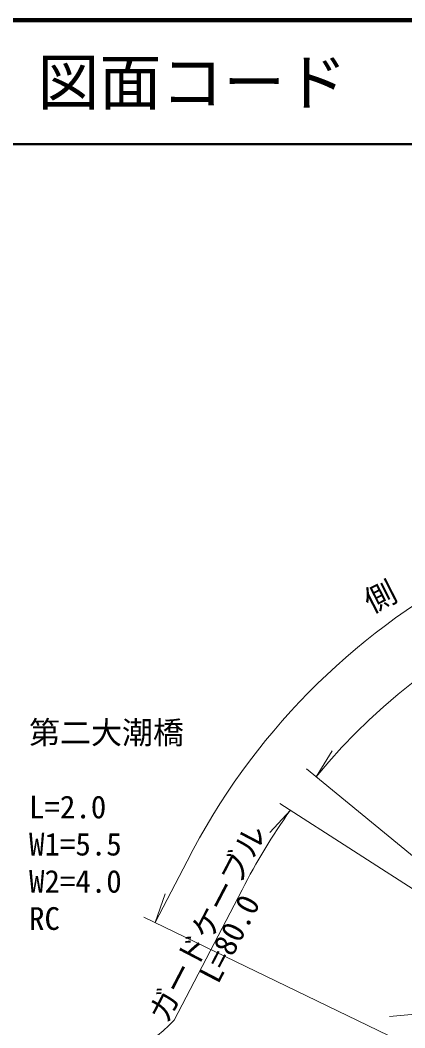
# Model space of a CAD drawing. Units: millimetres, scale not verified. Extents: x 40000 to 680000, y 20000 to 380000.
# Drawn here: x 118986 to 150042, y 298710 to 380000 of the extents above; entities that cross this region are included whole.
import ezdxf
from ezdxf.enums import TextEntityAlignment as Align

# ---------------------------------------------------------------- set-up
doc = ezdxf.new("R2010")
doc.units = ezdxf.units.MM
doc.header["$LTSCALE"] = 1000
for name, color, linetype, lineweight in [('M-BGD', 7, 'Continuous', 13), ('M-STR-HTXT', 7, 'Continuous', 13), ('M-TTL', 2, 'Continuous', 140), ('M-TTL-LINE', 7, 'Continuous', 50)]:
    doc.layers.add(name, color=color, linetype=linetype, lineweight=lineweight)
doc.layers.add('M-BMK-HTXT', color=7, linetype='Continuous')
doc.layers.add('M-TTL-TXT', color=7, linetype='Continuous')
doc.styles.add('ＭＳ ゴシック', font='')
doc.styles.get('ＭＳ ゴシック').set_extended_font_data('MS Gothic')

msp = doc.modelspace()

# ---------------------------------------------------------------- linework, layer by layer
at = {"layer": 'M-BGD'}
msp.add_lwpolyline([(148798, 299615), (150572, 299775), (152568, 300339), (157441, 302458)], dxfattribs=at)
at = {"layer": 'M-STR-HTXT'}
for p, q in [((142874, 318965), (144176, 321047)), ((161964, 303291), (142101, 319600)), ((140799, 316264), (139136, 314459)), ((161638, 302840), (139957, 316807)), ((132462, 312147), (129881, 307199)), ((136906, 309856), (131421, 299342)), ((129881, 307199), (130702, 309513)), ((156021, 294587), (128980, 307634))]:
    msp.add_line(p, q, dxfattribs=at)
for centre, radius, start, end in [((181456, 287178), 54990, 83.61527, 152.99558), ((181456, 287178), 49990, 83.53116, 140.51528), ((181456, 287178), 49990, 144.41997, 153.02215), ((123805, 306204), 10251, 263.29535, 317.98302)]:
    msp.add_arc(centre, radius, start, end, dxfattribs=at)
at = {"layer": 'M-TTL'}
msp.add_line((680000, 380000), (40000, 380000), dxfattribs=at)
at = {"layer": 'M-TTL-LINE'}
msp.add_line((40000, 370000), (680000, 370000), dxfattribs=at)

# ---------------------------------------------------------------- texts
at = {"layer": 'M-BMK-HTXT', "style": 'ＭＳ ゴシック'}
for s, p in [('第二大潮橋', (119705, 321062)), ('L=2.0', (119705, 315062)), ('W1=5.5', (119705, 312062)), ('W2=4.0', (119705, 309062)), ('RC', (119705, 306062))]:
    msp.add_text(s, height=1833, dxfattribs=at).set_placement(p, align=Align.BOTTOM_LEFT)
at = {"layer": 'M-STR-HTXT', "style": 'ＭＳ ゴシック'}
for s, rotation, p in [('側\u3000溝\u3000L=57.0', 27, (155381, 335593)), ('ガードケーブル', 62.451, (135386, 306494))]:
    msp.add_text(s, height=1833, rotation=rotation, dxfattribs=at).set_placement(p, align=Align.BOTTOM_CENTER)
msp.add_text('L=80.0', height=1833, rotation=62.451, dxfattribs=at).set_placement((135066, 306329), align=Align.TOP_CENTER)
at = {"layer": 'M-TTL-TXT', "style": 'ＭＳ ゴシック'}
msp.add_text('図面コード', height=3666, dxfattribs=at).set_placement((120380, 375000), align=Align.MIDDLE_LEFT)

doc.saveas('drawing.dxf')
